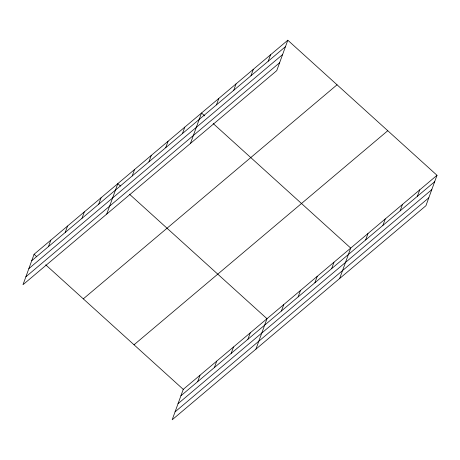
<?xml version="1.0" encoding="UTF-8"?>
<svg xmlns="http://www.w3.org/2000/svg" width="460" height="460" viewBox="0 0 460 460"><rect width="100%" height="100%" fill="white"/><g stroke="black" fill="none" stroke-linecap="round" stroke-linejoin="round"><path stroke-width="0.69" d="M287.816 40.221L34.069 254.288L23 284.705L276.748 70.639L287.816 40.221L437 175.294L425.931 205.712L172.184 419.779L183.252 389.361L437 175.294M48.478 246.583L50.818 240.154M65.228 232.455L67.568 226.027M81.972 218.327L84.312 211.899M98.722 204.2L101.062 197.771M106.737 214.061L117.806 183.643L120.457 186.041M132.215 175.944L134.556 169.516M148.959 161.816L151.3 155.388M165.709 147.689L168.049 141.26M182.459 133.561L184.793 127.132M190.474 143.422L201.543 113.005L204.717 115.88M216.459 104.874L218.799 98.446M233.714 90.315L236.055 83.887M250.97 75.762L253.31 69.333M268.22 61.203L270.56 54.774M197.662 381.662L200.002 375.233M214.412 367.534L216.746 361.106M231.156 353.406L233.496 346.978M247.905 339.279L250.246 332.85M255.921 349.14L266.99 318.722L129.455 194.189M281.399 311.017L283.739 304.589M298.143 296.89L300.483 290.461M314.893 282.762L317.233 276.333M331.637 268.634L333.977 262.206M339.652 278.495L350.727 248.078L213.187 123.544M365.642 239.947L367.983 233.519M382.898 225.394L385.238 218.966M400.148 210.835L402.488 204.407M417.404 196.282L419.744 189.853M31.734 260.716L285.476 46.65M28.848 268.628L282.595 54.568M25.881 276.788L279.628 62.721M83.3 298.862L337.048 84.795M134.027 344.787L387.768 130.72M180.912 395.79L434.66 181.723M178.031 403.707L431.779 189.641M175.064 411.861L428.812 197.8M34.069 254.288L36.719 256.68M45.718 264.828L183.252 389.361"/></g></svg>
